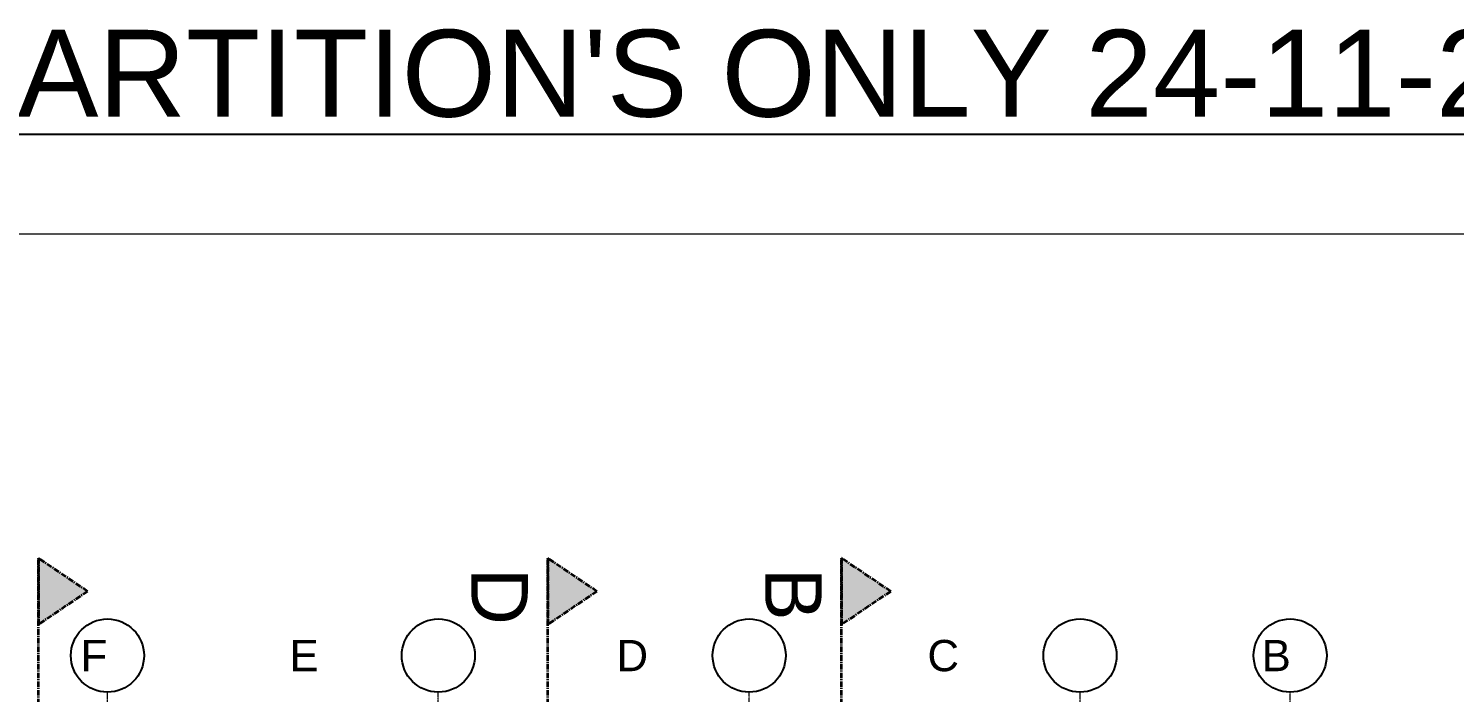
# Model space of a CAD drawing. Header units: metres. Extents: x 1545540 to 2027037, y 435419 to 693806.
# Drawn here: x 1685383 to 1701804, y 686163 to 693806 of the extents above; entities that cross this region are included whole.
import ezdxf

# ---------------------------------------------------------------- set-up
doc = ezdxf.new("R2010")
doc.units = ezdxf.units.M
doc.header["$LTSCALE"] = 1000
doc.linetypes.add('CENTER', pattern=[2, 1.25, -0.25, 0.25, -0.25])
doc.layers.get('Defpoints').update_dxf_attribs({"lineweight": 18})
for name, color, linetype, lineweight in [('grid', 21, 'CENTER', 15), ('Section Line', 135, 'CENTER', 35), ('Text-Grid', 1, 'Continuous', 25)]:
    doc.layers.add(name, color=color, linetype=linetype, lineweight=lineweight)
doc.layers.add('text', color=7, linetype='Continuous')
doc.styles.add('L120', font='simplex.shx', dxfattribs={"height": 1})
doc.styles.add('style1', font='')
doc.styles.get('style1').set_extended_font_data('Century Gothic')

msp = doc.modelspace()

# ---------------------------------------------------------------- hatches: boundary and pattern name
at = {"layer": 'Section Line', "ltscale": 0.05}
for points in [[(1686062.8221, 687326.8856), (1685497.8043, 687708.8295), (1685497.8043, 686944.9417)], [(1691928.1245, 687326.8856), (1691363.1067, 687708.8295), (1691363.1067, 686944.9417)], [(1695311.6759, 687326.8856), (1694746.658, 687708.8295), (1694746.658, 686944.9417)]]:
    msp.add_hatch(color=256, dxfattribs=at).paths.add_polyline_path(points)

# ---------------------------------------------------------------- linework, layer by layer
at = {"layer": 'Defpoints', "ltscale": 50}
msp.add_lwpolyline([(1671675.81, 691442.5257), (1711657.4881, 691442.5257), (1711657.4881, 606420.3094), (1671675.81, 606420.3094)], close=True, dxfattribs=at)
at = {"layer": 'grid', "ltscale": 0.01}
for p, q in [((1686292.1068, 675705.922), (1686292.1068, 686166.8679)), ((1690102.1067, 615329.3029), (1690102.1067, 686166.8679)), ((1693682.1066, 615324.5032), (1693682.1066, 686166.8679)), ((1697492.1066, 675705.922), (1697492.1066, 686166.8679)), ((1699912.1065, 615054.5032), (1699912.1065, 686166.8679))]:
    msp.add_line(p, q, dxfattribs=at)
at = {"layer": 'Section Line', "ltscale": 0.05}
for p, q in [((1685497.8043, 613428.4129), (1685497.8043, 687708.8295)), ((1686062.8221, 687326.8856), (1685497.8043, 687708.8295)), ((1685497.8043, 687708.8295), (1685497.8043, 686944.9417)), ((1691363.1067, 613428.4129), (1691363.1067, 687708.8295)), ((1691928.1245, 687326.8856), (1691363.1067, 687708.8295)), ((1691363.1067, 687708.8295), (1691363.1067, 686944.9417)), ((1694746.658, 613428.4129), (1694746.658, 687708.8295)), ((1695311.6759, 687326.8856), (1694746.658, 687708.8295)), ((1694746.658, 687708.8295), (1694746.658, 686944.9417)), ((1686062.8221, 687326.8856), (1685497.8043, 686944.9417)), ((1691928.1245, 687326.8856), (1691363.1067, 686944.9417)), ((1695311.6759, 687326.8856), (1694746.658, 686944.9417))]:
    msp.add_line(p, q, dxfattribs=at)
at = {"layer": 'Text-Grid'}
for centre in [(1686292.1068, 686587.8797), (1690102.1067, 686587.8797), (1693682.1066, 686587.8797), (1697492.1066, 686587.8797), (1699912.1065, 686587.8797)]:
    msp.add_circle(centre, 421.0118, dxfattribs=at)

# ---------------------------------------------------------------- texts
at = {"layer": 'Section Line', "ltscale": 0.05, "char_height": 650, "width": 1065.825846, "attachment_point": 1, "rotation": 270, "style": 'style1'}
for s, insert in [('{\\fArial|b0|i0|c0|p34;D}', (1691133.6307, 687596.0519)), ('{\\fArial|b0|i0|c0|p34;B}', (1694517.1821, 687596.0519))]:
    msp.add_mtext(s, dxfattribs=dict(at, insert=insert))
at = {"layer": 'text', "insert": (1676720.7996, 693790.7617), "char_height": 1000, "width": 122659.778089, "attachment_point": 1, "style": 'style1'}
msp.add_mtext("{\\fArial|b0|i0|c0|p34;\\L DRG. FOR PARTITION'S ONLY 24-11-2014 }", dxfattribs=at)
at = {"layer": 'Text-Grid', "char_height": 360.000023, "width": 4832.064347, "attachment_point": 3, "rotation": 359.99999997, "style": 'L120'}
for s, insert in [('{\\fArial|b0|i0|c0|p34;F}', (1686289.7461, 686767.7278)), ('{\\fArial|b0|i0|c0|p34;E}', (1688724.5954, 686767.7278)), ('{\\fArial|b0|i0|c0|p34;D}', (1692517.9591, 686767.7278)), ('{\\fArial|b0|i0|c0|p34;C}', (1696098.227, 686767.7278)), ('{\\fArial|b0|i0|c0|p34;B}', (1699920.11, 686767.7278))]:
    msp.add_mtext(s, dxfattribs=dict(at, insert=insert))

doc.saveas('drawing.dxf')
